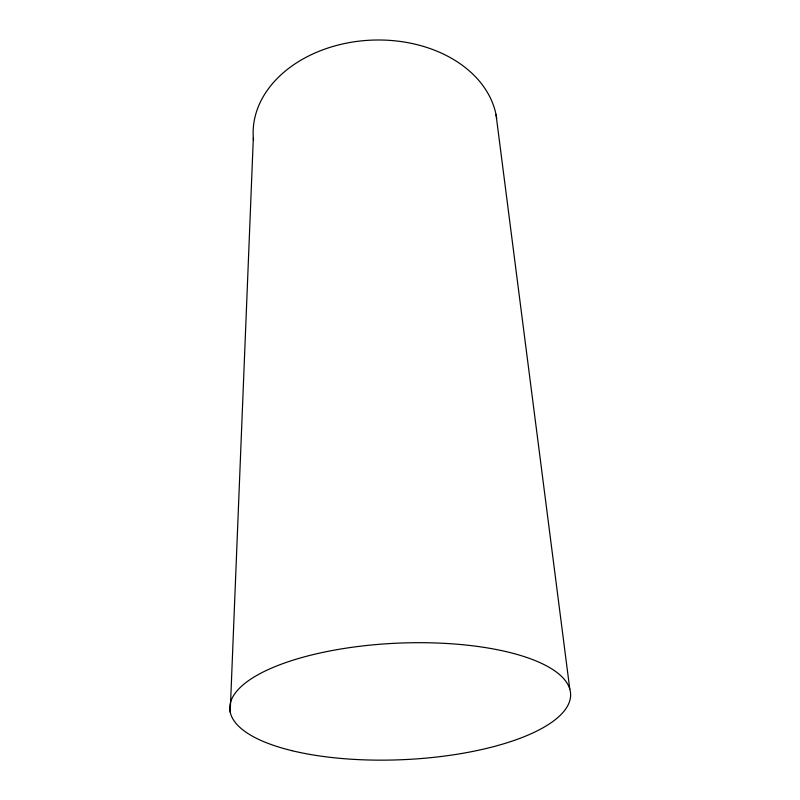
<?xml version="1.0" encoding="UTF-8"?>
<svg xmlns="http://www.w3.org/2000/svg" width="800" height="800" viewBox="0 0 800 800"><rect width="100%" height="100%" fill="white"/><g stroke="black" fill="none" stroke-linecap="round" stroke-linejoin="round"><path stroke-width="1.2" d="M230.2 712.19L253.33 137.91M496.03 114.61L569.8 689.15M253.56 140.37A122.18 90.36 -2.5 0 1 363.61 40.67A122.18 90.36 -2.5 0 1 496.68 118.32M292.05 750.7A170.58 58.32 -2.5 0 0 568.35 704.45A170.58 58.32 -2.5 0 0 340.17 649.11A170.58 58.32 -2.5 0 0 292.05 750.7"/></g></svg>
